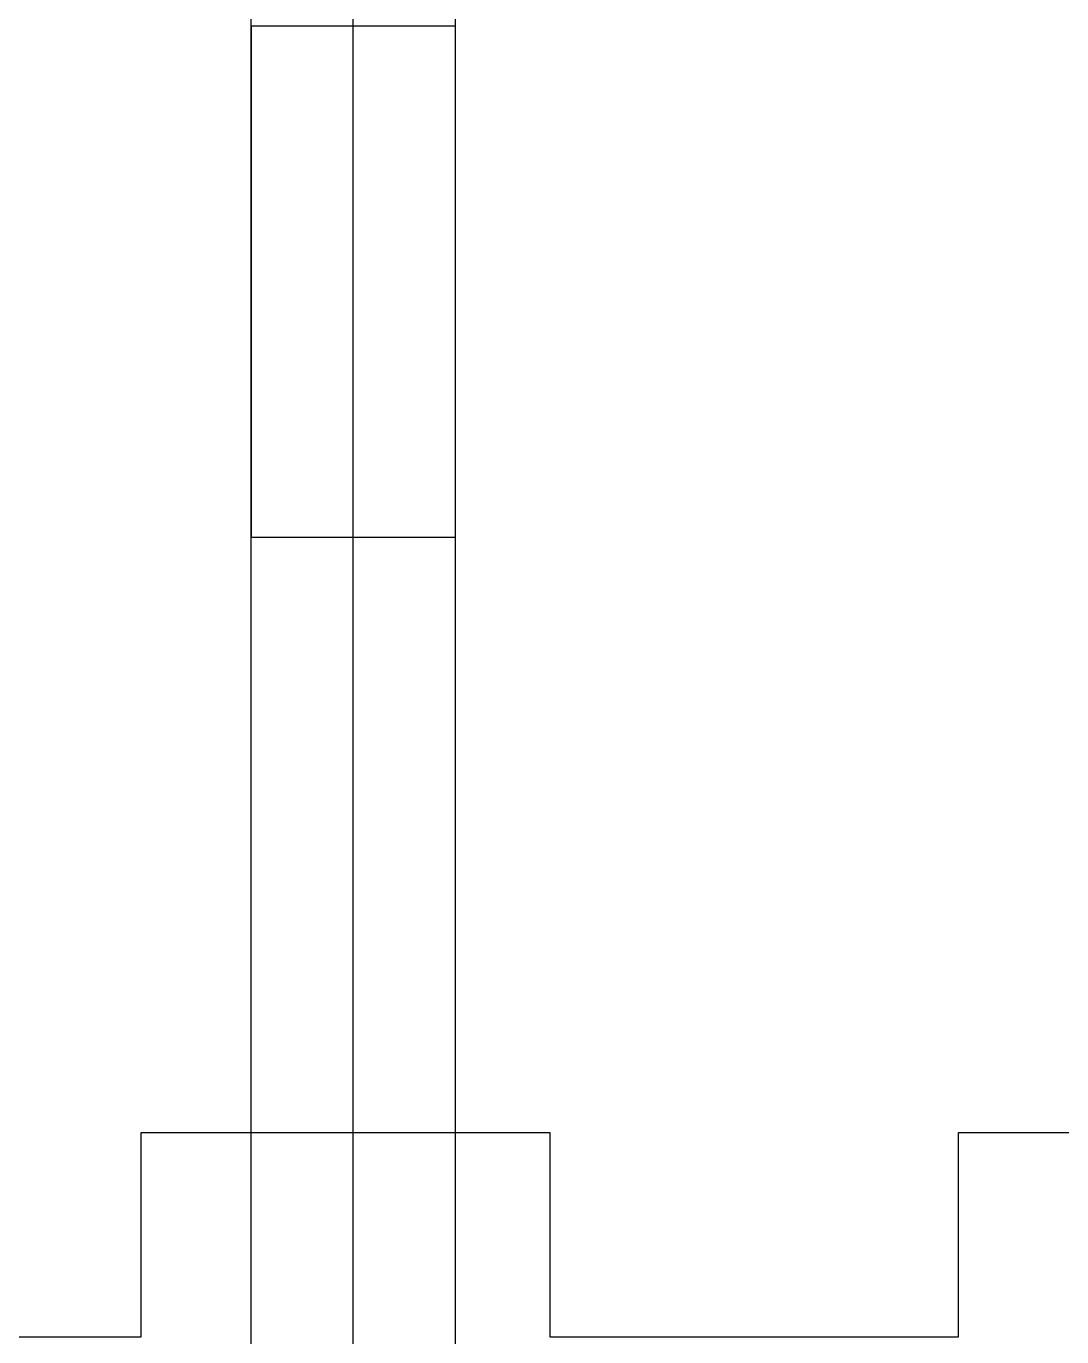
# Model space of a CAD drawing. Header units: millimetres. Extents: x -118 to 978, y -2247 to 617.
# Drawn here: x 540.13 to 570.54, y 492.88 to 531.36 of the extents above; entities that cross this region are included whole.
import ezdxf

# ---------------------------------------------------------------- set-up
doc = ezdxf.new("R2010")
doc.units = ezdxf.units.MM
doc.layers.add('Holes', color=1, linetype='Continuous', plot=False)
doc.layers.add('TabGuides', color=3, linetype='Continuous')

# ---------------------------------------------------------------- blocks, each defined once
blk = doc.blocks.new('Back Panel')
for p, q in [((108, -115.952), (108, -109.952)), ((108, -109.952), (120, -109.952)), ((108, -115.952), (108, -109.952)), ((108, -109.952), (120, -109.952)), ((108, -115.952), (108, -109.952)), ((108, -109.952), (120, -109.952)), ((108, -115.952), (108, -109.952)), ((108, -109.952), (120, -109.952)), ((108, -115.952), (108, -109.952)), ((108, -109.952), (120, -109.952)), ((108, -115.952), (108, -109.952)), ((108, -109.952), (120, -109.952)), ((108, -115.952), (108, -109.952)), ((108, -109.952), (120, -109.952)), ((108, -115.952), (108, -109.952)), ((108, -109.952), (120, -109.952)), ((108, -115.952), (108, -109.952)), ((108, -109.952), (120, -109.952)), ((108, -115.952), (108, -109.952)), ((108, -109.952), (120, -109.952)), ((108, -115.952), (108, -109.952)), ((108, -109.952), (120, -109.952)), ((108, -115.952), (108, -109.952)), ((108, -109.952), (120, -109.952)), ((108, -115.952), (108, -109.952)), ((108, -109.952), (120, -109.952)), ((108, -115.952), (108, -109.952)), ((108, -109.952), (120, -109.952)), ((108, -115.952), (108, -109.952)), ((108, -109.952), (120, -109.952)), ((108, -115.952), (108, -109.952)), ((108, -109.952), (120, -109.952)), ((108, -115.952), (108, -109.952)), ((108, -109.952), (120, -109.952)), ((108, -115.952), (108, -109.952)), ((108, -109.952), (120, -109.952)), ((108, -115.952), (108, -109.952)), ((108, -109.952), (120, -109.952)), ((108, -115.952), (108, -109.952)), ((108, -109.952), (120, -109.952)), ((108, -115.952), (108, -109.952)), ((108, -109.952), (120, -109.952)), ((108, -115.952), (108, -109.952)), ((108, -109.952), (120, -109.952)), ((108, -115.952), (108, -109.952)), ((108, -109.952), (120, -109.952)), ((108, -115.952), (108, -109.952)), ((108, -109.952), (120, -109.952)), ((108, -115.952), (108, -109.952)), ((108, -109.952), (120, -109.952)), ((108, -115.952), (108, -109.952)), ((108, -109.952), (120, -109.952)), ((108, -115.952), (108, -109.952)), ((108, -109.952), (120, -109.952)), ((108, -115.952), (108, -109.952)), ((108, -109.952), (120, -109.952)), ((108, -115.952), (108, -109.952)), ((108, -109.952), (120, -109.952)), ((108, -115.952), (108, -109.952)), ((108, -109.952), (120, -109.952)), ((120, -109.952), (120, -115.952)), ((120, -109.952), (120, -115.952)), ((120, -109.952), (120, -115.952)), ((120, -109.952), (120, -115.952)), ((120, -109.952), (120, -115.952)), ((120, -109.952), (120, -115.952)), ((120, -109.952), (120, -115.952)), ((120, -109.952), (120, -115.952)), ((120, -109.952), (120, -115.952)), ((120, -109.952), (120, -115.952)), ((120, -109.952), (120, -115.952)), ((120, -109.952), (120, -115.952)), ((120, -109.952), (120, -115.952)), ((120, -109.952), (120, -115.952)), ((120, -109.952), (120, -115.952)), ((120, -109.952), (120, -115.952)), ((120, -109.952), (120, -115.952)), ((120, -109.952), (120, -115.952)), ((120, -109.952), (120, -115.952)), ((120, -109.952), (120, -115.952)), ((120, -109.952), (120, -115.952)), ((120, -109.952), (120, -115.952)), ((120, -109.952), (120, -115.952)), ((120, -109.952), (120, -115.952)), ((120, -109.952), (120, -115.952)), ((120, -109.952), (120, -115.952)), ((120, -109.952), (120, -115.952)), ((120, -109.952), (120, -115.952)), ((120, -109.952), (120, -115.952)), ((120, -109.952), (120, -115.952)), ((132, -115.952), (132, -109.952)), ((132, -109.952), (144, -109.952)), ((132, -115.952), (132, -109.952)), ((132, -109.952), (144, -109.952)), ((132, -115.952), (132, -109.952)), ((132, -109.952), (144, -109.952)), ((132, -115.952), (132, -109.952)), ((132, -109.952), (144, -109.952)), ((132, -115.952), (132, -109.952)), ((132, -109.952), (144, -109.952)), ((132, -115.952), (132, -109.952)), ((132, -109.952), (144, -109.952)), ((132, -115.952), (132, -109.952)), ((132, -109.952), (144, -109.952)), ((132, -115.952), (132, -109.952)), ((132, -109.952), (144, -109.952)), ((132, -115.952), (132, -109.952)), ((132, -109.952), (144, -109.952)), ((132, -115.952), (132, -109.952)), ((132, -109.952), (144, -109.952)), ((132, -115.952), (132, -109.952)), ((132, -109.952), (144, -109.952)), ((132, -115.952), (132, -109.952)), ((132, -109.952), (144, -109.952)), ((132, -115.952), (132, -109.952)), ((132, -109.952), (144, -109.952)), ((132, -115.952), (132, -109.952)), ((132, -109.952), (144, -109.952)), ((132, -115.952), (132, -109.952)), ((132, -109.952), (144, -109.952)), ((132, -115.952), (132, -109.952)), ((132, -109.952), (144, -109.952)), ((132, -115.952), (132, -109.952)), ((132, -109.952), (144, -109.952)), ((132, -115.952), (132, -109.952)), ((132, -109.952), (144, -109.952)), ((132, -115.952), (132, -109.952)), ((132, -109.952), (144, -109.952)), ((132, -115.952), (132, -109.952)), ((132, -109.952), (144, -109.952)), ((132, -115.952), (132, -109.952)), ((132, -109.952), (144, -109.952)), ((132, -115.952), (132, -109.952)), ((132, -109.952), (144, -109.952)), ((132, -115.952), (132, -109.952)), ((132, -109.952), (144, -109.952)), ((132, -115.952), (132, -109.952)), ((132, -109.952), (144, -109.952)), ((132, -115.952), (132, -109.952)), ((132, -109.952), (144, -109.952)), ((132, -115.952), (132, -109.952)), ((132, -109.952), (144, -109.952)), ((132, -115.952), (132, -109.952)), ((132, -109.952), (144, -109.952)), ((132, -115.952), (132, -109.952)), ((132, -109.952), (144, -109.952)), ((132, -115.952), (132, -109.952)), ((132, -109.952), (144, -109.952)), ((132, -115.952), (132, -109.952)), ((132, -109.952), (144, -109.952)), ((96, -115.952), (108, -115.952)), ((96, -115.952), (108, -115.952)), ((96, -115.952), (108, -115.952)), ((96, -115.952), (108, -115.952)), ((96, -115.952), (108, -115.952)), ((96, -115.952), (108, -115.952)), ((96, -115.952), (108, -115.952)), ((96, -115.952), (108, -115.952)), ((96, -115.952), (108, -115.952)), ((96, -115.952), (108, -115.952)), ((96, -115.952), (108, -115.952)), ((96, -115.952), (108, -115.952)), ((96, -115.952), (108, -115.952)), ((96, -115.952), (108, -115.952)), ((96, -115.952), (108, -115.952)), ((96, -115.952), (108, -115.952)), ((96, -115.952), (108, -115.952)), ((96, -115.952), (108, -115.952)), ((96, -115.952), (108, -115.952)), ((96, -115.952), (108, -115.952)), ((96, -115.952), (108, -115.952)), ((96, -115.952), (108, -115.952)), ((96, -115.952), (108, -115.952)), ((96, -115.952), (108, -115.952)), ((96, -115.952), (108, -115.952)), ((96, -115.952), (108, -115.952)), ((96, -115.952), (108, -115.952)), ((96, -115.952), (108, -115.952)), ((96, -115.952), (108, -115.952)), ((96, -115.952), (108, -115.952)), ((120, -115.952), (132, -115.952)), ((120, -115.952), (132, -115.952)), ((120, -115.952), (132, -115.952)), ((120, -115.952), (132, -115.952)), ((120, -115.952), (132, -115.952)), ((120, -115.952), (132, -115.952)), ((120, -115.952), (132, -115.952)), ((120, -115.952), (132, -115.952)), ((120, -115.952), (132, -115.952)), ((120, -115.952), (132, -115.952)), ((120, -115.952), (132, -115.952)), ((120, -115.952), (132, -115.952)), ((120, -115.952), (132, -115.952)), ((120, -115.952), (132, -115.952)), ((120, -115.952), (132, -115.952)), ((120, -115.952), (132, -115.952)), ((120, -115.952), (132, -115.952)), ((120, -115.952), (132, -115.952)), ((120, -115.952), (132, -115.952)), ((120, -115.952), (132, -115.952)), ((120, -115.952), (132, -115.952)), ((120, -115.952), (132, -115.952)), ((120, -115.952), (132, -115.952)), ((120, -115.952), (132, -115.952)), ((120, -115.952), (132, -115.952)), ((120, -115.952), (132, -115.952)), ((120, -115.952), (132, -115.952)), ((120, -115.952), (132, -115.952)), ((120, -115.952), (132, -115.952)), ((120, -115.952), (132, -115.952))]:
    blk.add_line(p, q)
at = {"layer": 'Holes'}
for p, q in [((117.2286, -77.476), (111.2286, -77.476)), ((111.2286, -77.476), (111.2286, -92.476)), ((117.2286, -77.476), (111.2286, -77.476)), ((111.2286, -77.476), (111.2286, -92.476)), ((117.2286, -77.476), (111.2286, -77.476)), ((111.2286, -77.476), (111.2286, -92.476)), ((117.2286, -77.476), (111.2286, -77.476)), ((111.2286, -77.476), (111.2286, -92.476)), ((117.2286, -77.476), (111.2286, -77.476)), ((111.2286, -77.476), (111.2286, -92.476)), ((117.2286, -77.476), (111.2286, -77.476)), ((111.2286, -77.476), (111.2286, -92.476)), ((117.2286, -77.476), (111.2286, -77.476)), ((111.2286, -77.476), (111.2286, -92.476)), ((117.2286, -77.476), (111.2286, -77.476)), ((111.2286, -77.476), (111.2286, -92.476)), ((117.2286, -77.476), (111.2286, -77.476)), ((111.2286, -77.476), (111.2286, -92.476)), ((117.2286, -77.476), (111.2286, -77.476)), ((111.2286, -77.476), (111.2286, -92.476)), ((117.2286, -77.476), (111.2286, -77.476)), ((111.2286, -77.476), (111.2286, -92.476)), ((117.2286, -77.476), (111.2286, -77.476)), ((111.2286, -77.476), (111.2286, -92.476)), ((117.2286, -77.476), (111.2286, -77.476)), ((111.2286, -77.476), (111.2286, -92.476)), ((117.2286, -77.476), (111.2286, -77.476)), ((111.2286, -77.476), (111.2286, -92.476)), ((117.2286, -77.476), (111.2286, -77.476)), ((111.2286, -77.476), (111.2286, -92.476)), ((117.2286, -77.476), (111.2286, -77.476)), ((111.2286, -77.476), (111.2286, -92.476)), ((117.2286, -77.476), (111.2286, -77.476)), ((111.2286, -77.476), (111.2286, -92.476)), ((117.2286, -77.476), (111.2286, -77.476)), ((111.2286, -77.476), (111.2286, -92.476)), ((117.2286, -77.476), (111.2286, -77.476)), ((111.2286, -77.476), (111.2286, -92.476)), ((117.2286, -77.476), (111.2286, -77.476)), ((111.2286, -77.476), (111.2286, -92.476)), ((117.2286, -77.476), (111.2286, -77.476)), ((111.2286, -77.476), (111.2286, -92.476)), ((117.2286, -77.476), (111.2286, -77.476)), ((111.2286, -77.476), (111.2286, -92.476)), ((117.2286, -77.476), (111.2286, -77.476)), ((111.2286, -77.476), (111.2286, -92.476)), ((117.2286, -77.476), (111.2286, -77.476)), ((111.2286, -77.476), (111.2286, -92.476)), ((117.2286, -77.476), (111.2286, -77.476)), ((111.2286, -77.476), (111.2286, -92.476)), ((117.2286, -77.476), (111.2286, -77.476)), ((111.2286, -77.476), (111.2286, -92.476)), ((117.2286, -77.476), (111.2286, -77.476)), ((111.2286, -77.476), (111.2286, -92.476)), ((117.2286, -77.476), (111.2286, -77.476)), ((111.2286, -77.476), (111.2286, -92.476)), ((117.2286, -77.476), (111.2286, -77.476)), ((111.2286, -77.476), (111.2286, -92.476)), ((117.2286, -77.476), (111.2286, -77.476)), ((111.2286, -77.476), (111.2286, -92.476)), ((117.2286, -92.476), (117.2286, -77.476)), ((117.2286, -92.476), (117.2286, -77.476)), ((117.2286, -92.476), (117.2286, -77.476)), ((117.2286, -92.476), (117.2286, -77.476)), ((117.2286, -92.476), (117.2286, -77.476)), ((117.2286, -92.476), (117.2286, -77.476)), ((117.2286, -92.476), (117.2286, -77.476)), ((117.2286, -92.476), (117.2286, -77.476)), ((117.2286, -92.476), (117.2286, -77.476)), ((117.2286, -92.476), (117.2286, -77.476)), ((117.2286, -92.476), (117.2286, -77.476)), ((117.2286, -92.476), (117.2286, -77.476)), ((117.2286, -92.476), (117.2286, -77.476)), ((117.2286, -92.476), (117.2286, -77.476)), ((117.2286, -92.476), (117.2286, -77.476)), ((117.2286, -92.476), (117.2286, -77.476)), ((117.2286, -92.476), (117.2286, -77.476)), ((117.2286, -92.476), (117.2286, -77.476)), ((117.2286, -92.476), (117.2286, -77.476)), ((117.2286, -92.476), (117.2286, -77.476)), ((117.2286, -92.476), (117.2286, -77.476)), ((117.2286, -92.476), (117.2286, -77.476)), ((117.2286, -92.476), (117.2286, -77.476)), ((117.2286, -92.476), (117.2286, -77.476)), ((117.2286, -92.476), (117.2286, -77.476)), ((117.2286, -92.476), (117.2286, -77.476)), ((117.2286, -92.476), (117.2286, -77.476)), ((117.2286, -92.476), (117.2286, -77.476)), ((117.2286, -92.476), (117.2286, -77.476)), ((117.2286, -92.476), (117.2286, -77.476)), ((111.2286, -92.476), (117.2286, -92.476)), ((111.2286, -92.476), (117.2286, -92.476)), ((111.2286, -92.476), (117.2286, -92.476)), ((111.2286, -92.476), (117.2286, -92.476)), ((111.2286, -92.476), (117.2286, -92.476)), ((111.2286, -92.476), (117.2286, -92.476)), ((111.2286, -92.476), (117.2286, -92.476)), ((111.2286, -92.476), (117.2286, -92.476)), ((111.2286, -92.476), (117.2286, -92.476)), ((111.2286, -92.476), (117.2286, -92.476)), ((111.2286, -92.476), (117.2286, -92.476)), ((111.2286, -92.476), (117.2286, -92.476)), ((111.2286, -92.476), (117.2286, -92.476)), ((111.2286, -92.476), (117.2286, -92.476)), ((111.2286, -92.476), (117.2286, -92.476)), ((111.2286, -92.476), (117.2286, -92.476)), ((111.2286, -92.476), (117.2286, -92.476)), ((111.2286, -92.476), (117.2286, -92.476)), ((111.2286, -92.476), (117.2286, -92.476)), ((111.2286, -92.476), (117.2286, -92.476)), ((111.2286, -92.476), (117.2286, -92.476)), ((111.2286, -92.476), (117.2286, -92.476)), ((111.2286, -92.476), (117.2286, -92.476)), ((111.2286, -92.476), (117.2286, -92.476)), ((111.2286, -92.476), (117.2286, -92.476)), ((111.2286, -92.476), (117.2286, -92.476)), ((111.2286, -92.476), (117.2286, -92.476)), ((111.2286, -92.476), (117.2286, -92.476)), ((111.2286, -92.476), (117.2286, -92.476)), ((111.2286, -92.476), (117.2286, -92.476))]:
    blk.add_line(p, q, dxfattribs=at)

msp = doc.modelspace()

# ---------------------------------------------------------------- linework, layer by layer
at = {"layer": 'TabGuides'}
for p in [(546.7359, 87.8654), (549.7359, -3.6403), (552.7359, 87.8654)]:
    msp.add_xline(p, (0, 1), dxfattribs=at)

# ---------------------------------------------------------------- block references
msp.add_blockref('Back Panel', (435.5074, 608.8369))

doc.saveas('drawing.dxf')
